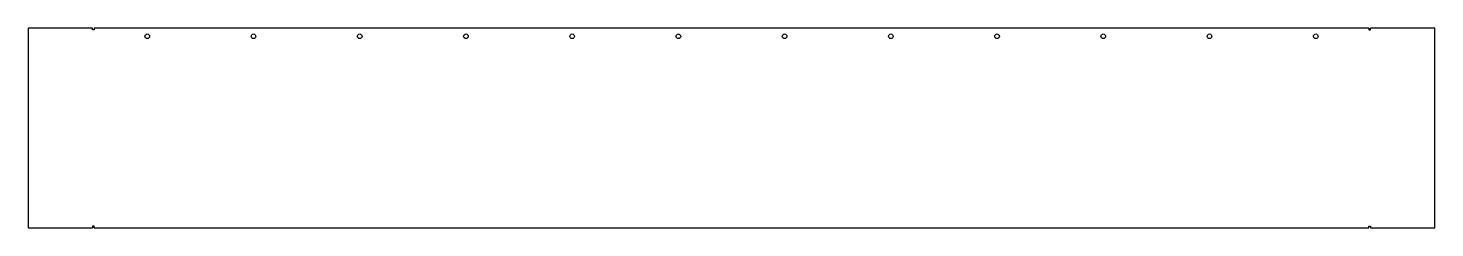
# Model space of a CAD drawing. Header units: millimetres. Extents: x 3830 to 8093, y 1363 to 1970.
import ezdxf

# ---------------------------------------------------------------- set-up
doc = ezdxf.new("R2010")
doc.units = ezdxf.units.MM

msp = doc.modelspace()

# ---------------------------------------------------------------- linework, layer by layer
for p, q in [((3830, 1970.1), (3830, 1363.1)), ((4025, 1970.1), (3830, 1970.1)), ((7893, 1970.1), (4030, 1970.1)), ((8093, 1970.1), (7898, 1970.1)), ((8093, 1363.1), (8093, 1970.1)), ((3830, 1363.1), (4025, 1363.1)), ((4030, 1363.1), (7893, 1363.1)), ((7898, 1363.1), (8093, 1363.1))]:
    msp.add_line(p, q)
for points in [[(4030, 1970.1), (4030, 1965.1), (4025, 1965.1), (4025, 1970.1)], [(7893, 1970.1), (7893, 1970.1), (7893, 1965.1), (7898, 1965.1), (7898, 1970.1)], [(4030, 1363.1), (4030, 1368.1), (4025, 1368.1), (4025, 1363.1)], [(7893, 1363.1), (7893, 1368.1), (7898, 1368.1), (7898, 1363.1)]]:
    msp.add_lwpolyline(points)
for centre in [(4191, 1945.1), (4513, 1945.1), (4834.9, 1945.1), (5156.8, 1945.1), (5478.7, 1945.1), (5800.6, 1945.1), (6122.5, 1945.1), (6444.4, 1945.1), (6766.3, 1945.1), (7088.2, 1945.1), (7410.1, 1945.1), (7732.1, 1945.1)]:
    msp.add_circle(centre, 7)

doc.saveas('drawing.dxf')
